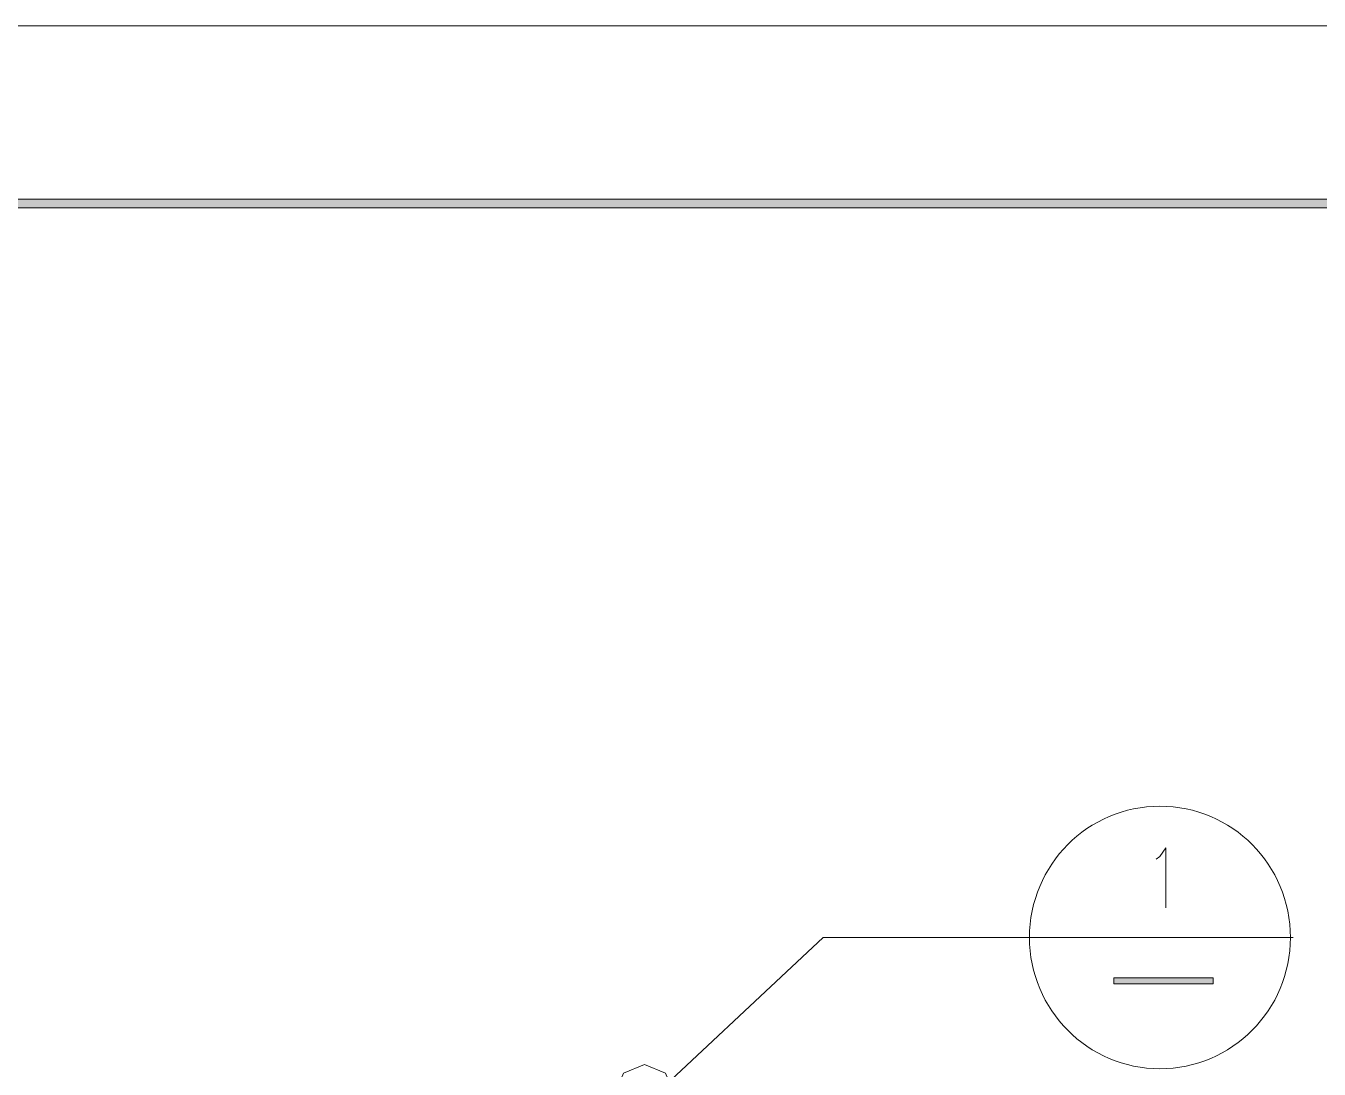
# Model space of a CAD drawing. Header units: millimetres. Extents: x 0 to 414, y 0 to 292.
# Drawn here: x 270.8 to 342.5, y 234.7 to 292.5 of the extents above; entities that cross this region are included whole.
import ezdxf

# ---------------------------------------------------------------- set-up
doc = ezdxf.new("R2010")
doc.units = ezdxf.units.MM

msp = doc.modelspace()

# ---------------------------------------------------------------- hatches: boundary and pattern name
h = msp.add_hatch(color=0)
h.dxf.hatch_style = 2
h.paths.add_polyline_path([(404.473833, 282.857222), (403.997583, 282.380972), (21.448889, 282.380972), (20.976167, 282.857222)])
h = msp.add_hatch(color=0)
h.dxf.hatch_style = 2
h.paths.add_polyline_path([(331.103111, 239.387944), (331.103111, 239.716028), (336.620556, 239.716028), (336.620556, 239.387944)])

# ---------------------------------------------------------------- linework, layer by layer
at = {"color": 0, "lineweight": 0}
for points in [[(0, 0), (0, 292.466889), (414.0835, 292.466889), (414.0835, 0)], [(404.473833, 282.857222), (403.997583, 282.380972), (21.448889, 282.380972), (20.976167, 282.857222)], [(331.103111, 239.387944), (331.103111, 239.716028), (336.620556, 239.716028), (336.620556, 239.387944)], [(303.441806, 233.277833), (303.925111, 234.438472), (305.08575, 234.91825), (306.246389, 234.438472), (306.726167, 233.277833), (306.246389, 232.117194), (305.08575, 231.633889), (303.925111, 232.117194)]]:
    msp.add_lwpolyline(points, close=True, dxfattribs=at)
for points in [[(333.445556, 246.291806), (333.664278, 246.450556), (333.995889, 246.923278), (333.995889, 243.610694)], [(304.217917, 231.880833), (314.988222, 241.963222)], [(314.988222, 241.963222), (341.054972, 241.963222)]]:
    msp.add_lwpolyline(points, dxfattribs=at)
msp.add_ellipse((333.662514, 241.961458), major_axis=(0, 7.272514), ratio=0.994664, start_param=0, end_param=6.283185, dxfattribs=at)

doc.saveas('drawing.dxf')
